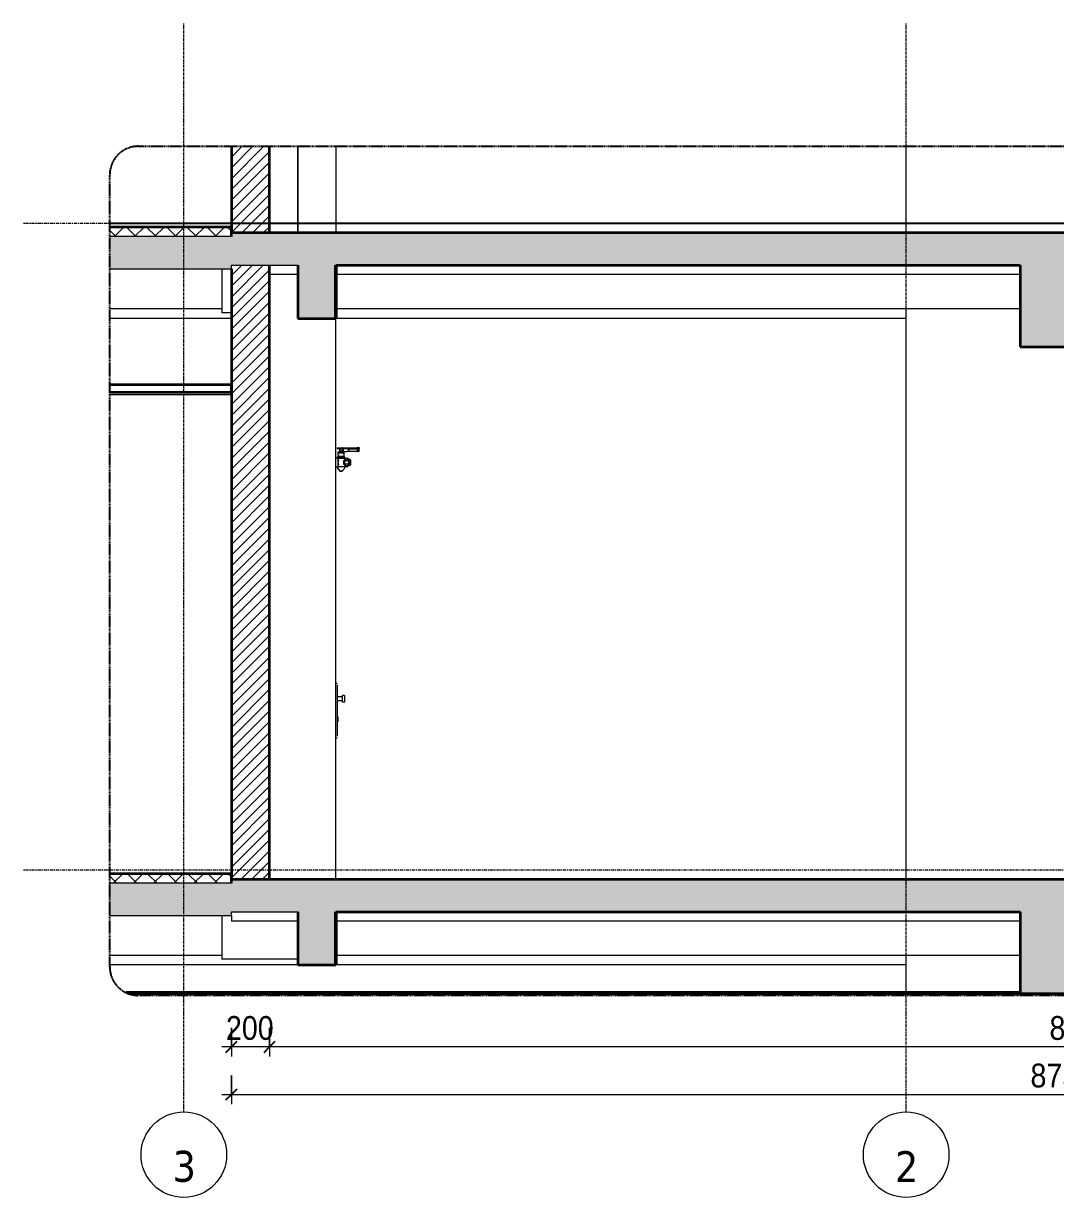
# Model space of a CAD drawing. Header units: millimetres. Extents: x 31444 to 224909, y 392 to 78637.
# Drawn here: x 73133 to 78562, y 477 to 6651 of the extents above; entities that cross this region are included whole.
import ezdxf

# ---------------------------------------------------------------- set-up
doc = ezdxf.new("R2010")
doc.units = ezdxf.units.MM
for name, pattern in [('Centre', [31.75, 6.35, -4.7625, 15.875, -4.7625]), ('Grid Line', [22.225, 12.7, -3.175, 3.175, -3.175]), ('Hidden', [7.14375, 4.7625, -2.38125]), ('IMPORT-CENTER _2_', [40.64, 25.4, -5.08, 5.08, -5.08])]:
    doc.linetypes.add(name, pattern=pattern)
for name, color, linetype, lineweight in [('0-4', 90, 'Continuous', 5), ('A-ANNO-DIMS', 211, 'Continuous', 9), ('A-ANNO-DIMS-50', 211, 'Continuous', 9), ('A-CLNG-1', 250, 'Continuous', 35), ('A-CLNG-FNSH-1', 7, 'Continuous', 18), ('A-CLNG-PATT-3', 13, 'Continuous', 18), ('A-DETL-GENF', 92, 'Continuous', 18), ('A-DETL-GENF-4', 9, 'Continuous', 18), ('A-DETL-GENF-5', 92, 'Hidden', 25), ('A-DETL-MEDM', 33, 'Continuous', 35), ('A-DETL-THIN', 151, 'Continuous', 18), ('A-DOOR', 31, 'Continuous', 18), ('A-FLOR-2', 7, 'Continuous', 18), ('A-FLOR-FNSH-1', 250, 'Continuous', 35), ('A-FLOR-LEVL-2', 51, 'Centre', 9), ('A-FLOR-PATT-2', 8, 'Continuous', 18), ('A-WALL', 113, 'Continuous', 18), ('A-WALL-2', 250, 'Continuous', 35), ('A-WALL-PATT-2', 111, 'Continuous', 18), ('G-IMPT', 8, 'Continuous', 18), ('G-IMPT-5', 8, 'IMPORT-CENTER _2_', 18), ('M-EQPM', 50, 'Continuous', 18), ('M-EQPM-4', 50, 'Continuous', 25), ('S-BEAM-1', 7, 'Continuous', 18), ('S-BEAM-2', 191, 'Continuous', 5), ('S-BEAM-3', 90, 'Continuous', 50), ('S-COLS', 52, 'Continuous', 18), ('S-COLS-9', 7, 'Continuous', 18), ('S-GRID-1', 1, 'Grid Line', 9), ('S-GRID-IDEN', 1, 'Continuous', 9)]:
    doc.layers.add(name, color=color, linetype=linetype, lineweight=lineweight)
doc.styles.add('Tahoma_B', font='tahomabd.ttf', dxfattribs={"height": 162.5})
doc.styles.add('UTM Avo', font='', dxfattribs={"width": 0.9, "height": 125})
doc.styles.get('UTM Avo').set_extended_font_data('UTM Avo')
doc.dimstyles.new('1_Dim_chi_tiet_2_5', dxfattribs={"dimscale": 304.8, "dimtxt": 124.912619, "dimasz": 0.19685, "dimexe": 0.164042, "dimexo": 0.0625, "dimgap": 0.016404, "dimtad": 1, "dimdec": 0, "dimrnd": 5, "dimzin": 0, "dimdsep": 46, "dimtxsty": 'UTM Avo', "dimblk1": 'OBLIQUE', "dimblk2": 'OBLIQUE', "dimsah": 1, "dimcen": 0.09, "dimdle": 0.164042, "dimazin": 0, "dimtfac": 1, "dimtdec": 4, "dimtix": 1, "dimtmove": 0, "dimatfit": 3, "dimfxl": 0.328084, "dimfxlon": 1, "dimtvp": 1, "dimtolj": 1, "dimtzin": 0, "dimarcsym": 2})
pattern_1 = [(45, (77592.23, 15875), (-53.033, 53.033), []), (135, (77592.23, 15875), (-53.033, -53.033), [])]
pattern_2 = [(0, (77592.23, 15875), (406.4, 101.6), [16.764, -288.036, 16.764, -288.036, -1625.6]), (0, (77592.23, 15875), (406.4, 101.6), [-609.6, 16.764, -592.836, 16.764, -288.036, -711.2]), (0, (77592.23, 15875), (406.4, 101.6), [-1524, 16.764, -186.436, 16.764, -491.236]), (120, (77744.63, 15925.8), (-291.1882, 301.1527), [16.764, -288.036, 16.764, -288.036, -1625.6]), (120, (77744.63, 15925.8), (-291.1882, 301.1527), [-609.6, 16.764, -592.836, 16.764, -288.036, -711.2]), (120, (77744.63, 15925.8), (-291.1882, 301.1527), [-1524, 16.764, -186.436, 16.764, -491.236]), (240, (77795.43, 16129), (-115.2118, -402.7527), [16.764, -288.036, 16.764, -288.036, -1625.6]), (240, (77795.43, 16129), (-115.2118, -402.7527), [-609.6, 16.764, -592.836, 16.764, -288.036, -711.2]), (240, (77795.43, 16129), (-115.2118, -402.7527), [-1524, 16.764, -186.436, 16.764, -491.236])]
pattern_3 = [(45, (77592.226, 15875), (-28.28427, 28.28427), [])]
pattern_4 = [(50, (77592.23, 15875), (364.368, -31.8783), [38.1, -419.1]), (355, (77592.23, 15875), (-70.486, 382.113), [30.48, -335.28]), (100.451, (77622.6, 15872.34), (293.885, 350.233), [32.38, -356.18]), (46.184, (77592.23, 15976.6), (542.158, -84.086), [57.15, -628.65]), (96.636, (77637.4, 15969.6), (474.805, 494.855), [48.57, -534.27]), (351.184, (77592.2, 15976.6), (474.81, 494.85), [45.72, -502.92]), (21, (77643.03, 15951.2), (303.2285, -204.5305), [38.1, -419.1]), (326, (77643.03, 15951.2), (123.604, 368.376), [30.48, -335.28]), (71.451, (77668.3, 15934.16), (426.834, 163.843), [32.38, -356.18]), (37.5, (77592.23, 15875), (6.1766, 169.1102), [3.353, -327.863, 3.353, -337.007, -336.55]), (37.5, (77592.23, 15875), (6.1766, 169.1102), [-671.576, 3.353, -333.197]), (7.5, (77592.23, 15875), (133.6389, 200.3615), [3.353, -190.703, 3.353, -320.243, -128.27]), (7.5, (77592.23, 15875), (133.6389, 200.3615), [-517.652, 3.353, -124.917]), (327.5, (77478.94, 15875), (271.1818, -11.4584), [3.353, -123.647, 3.353, -392.887, -525.78]), (327.5, (77478.94, 15875), (271.1818, -11.4584), [-523.24, 3.353, -522.427]), (317.5, (77428.14, 15875), (296.2585, 50.853), [3.353, -161.747, 3.353, -259.791, -373.38]), (317.5, (77428.14, 15875), (296.2585, 50.853), [-428.244, 3.353, -370.027]), (45, (77592.23, 15875), (-125.7236, 125.7236), []), (45, (77592.23, 16065.5), (-125.7236, 125.7236), [])]

# ---------------------------------------------------------------- blocks, each defined once
blk = doc.blocks.new('NCV_TKTC_KET CAU_rvt-4-TKCS_CĂN HỘ LOẠI 3 - MẶT CẮT 3')
at = {"layer": 'S-BEAM-2'}
blk.add_hatch(color=256, dxfattribs=at).paths.add_polyline_path([(-41852.6, 1700), (-41852.6, 1700), (-41852.6, 1750)])
at = {"layer": 'A-FLOR-2'}
for p, q in [((-42052.6, 5330), (-42202.6, 5330)), ((-38252.6, 5330), (-41852.6, 5330)), ((-42402.6, 1960), (-42402.6, 1930)), ((-42052.6, 1930), (-42402.6, 1930)), ((-38252.6, 1930), (-41852.6, 1930))]:
    blk.add_line(p, q, dxfattribs=at)
at = {"layer": 'S-BEAM-1'}
for p, q in [((-42452.7, 5360), (-42452.7, 5130)), ((-42452.7, 5150), (-43042.6, 5150)), ((-42402.6, 5130), (-42452.7, 5130)), ((-38252.6, 5150), (-41852.6, 5150)), ((-42402.6, 5100), (-43042.6, 5100)), ((-38852.6, 5100), (-41852.6, 5100)), ((-42452.7, 1960), (-42452.7, 1730)), ((-42053.1, 1930), (-42053.1, 1730)), ((-42452.7, 1750), (-43042.6, 1750)), ((-42053.1, 1730), (-42452.7, 1730)), ((-38252.6, 1750), (-41852.6, 1750)), ((-42052.6, 1700), (-43042.6, 1700)), ((-38852.6, 1700), (-41852.6, 1700))]:
    blk.add_line(p, q, dxfattribs=at)
at = {"layer": 'S-BEAM-3'}
for p, q in [((-41852.6, 5100), (-41852.6, 5380)), ((-41852.6, 1700), (-41852.6, 1980))]:
    blk.add_line(p, q, dxfattribs=at)
at = {"layer": 'S-COLS-9'}
for p, q in [((-38852.6, 5550), (-38852.6, 6004.8)), ((-38852.6, 2150), (-38852.6, 5150)), ((-38852.6, 1555), (-38852.6, 1750)), ((-38852.6, 1540), (-38852.6, 1550))]:
    blk.add_line(p, q, dxfattribs=at)
blk = doc.blocks.new('TKTC_XREF_251221_MB TANG 2-7 - TKTC_XREF_260130_MB TANG 2-5_dwg_CUM U_DN100-V68-TKCS_CĂN HỘ LOẠI 3 - MẶT CẮT 3')
at = {"layer": 'G-IMPT'}
for p, q in [((-42068.5, 5600), (-42135.6, 5600)), ((-42135.6, 5600), (-42068.5, 5600)), ((-42068.5, 5600), (-42127.8, 5600)), ((-42127.8, 5600), (-42068.5, 5600)), ((-42068.5, 5600), (-42068.5, 5600)), ((-42003.7, 5600), (-42068.5, 5600)), ((-42003.7, 5600), (-42068.5, 5600)), ((-42003.7, 5600), (-42068.5, 5600)), ((-42003.7, 5600), (-42068.5, 5600)), ((-42001.7, 5600), (-42003.7, 5600)), ((-42003.7, 5600), (-42001.7, 5600)), ((-42001.7, 5600), (-42003.7, 5600)), ((-42003.7, 5600), (-42001.7, 5600)), ((-41997, 5600), (-42001.7, 5600)), ((-42001.7, 5600), (-41997, 5600)), ((-42001.7, 5600), (-41997, 5600)), ((-42001.7, 5600), (-41997, 5600)), ((-41997, 5600), (-42001.7, 5600)), ((-42001.7, 5600), (-41997, 5600)), ((-42001.7, 5600), (-41997, 5600)), ((-42001.7, 5600), (-41997, 5600)), ((-41997, 5600), (-41997, 5600)), ((-41997, 5600), (-41997, 5600)), ((-41996, 5600), (-41990.6, 5600)), ((-41990.6, 5600), (-41996, 5600)), ((-41996, 5600), (-41990.6, 5600)), ((-41990.6, 5600), (-41996, 5600)), ((-41989.6, 5600), (-41990.6, 5600)), ((-41990.6, 5600), (-41989.6, 5600)), ((-41989.6, 5600), (-41990.6, 5600)), ((-41990.6, 5600), (-41989.6, 5600))]:
    blk.add_line(p, q, dxfattribs=at)
blk = doc.blocks.new('TKTC_XREF_251221_MB TANG 2-7 - TKTC_XREF_260130_MB TANG 2-5_dwg_$cc-V69-TKCS_CĂN HỘ LOẠI 3 - MẶT CẮT 3')
at = {"layer": 'G-IMPT-5'}
for p, q in [((-42144.9, 5600), (-41991.9, 5600)), ((-42068.4, 5600), (-42068.4, 5600))]:
    blk.add_line(p, q, dxfattribs=at)
at = {"layer": 'M-EQPM'}
for p, q in [((-42068.4, 5600), (-42122.5, 5600)), ((-42122.5, 5600), (-42068.4, 5600)), ((-42068.4, 5600), (-42080.9, 5600)), ((-42080.9, 5600), (-42068.4, 5600)), ((-42068.4, 5600), (-42055.9, 5600)), ((-42055.9, 5600), (-42068.4, 5600)), ((-42011.5, 5600), (-42011.5, 5600))]:
    blk.add_line(p, q, dxfattribs=at)
blk = doc.blocks.new('TKTC_XREF_251221_MB TANG 2-7 - TKTC_XREF_260130_MB TANG 2-5_dwg_$cc-4746800-TKCS_CĂN HỘ LOẠI 3 - MẶT CẮT 3')
at = {"layer": 'G-IMPT-5'}
for p, q in [((-42289.4, 5600), (-42410.5, 5600)), ((-42350.3, 5600), (-42349.5, 5600))]:
    blk.add_line(p, q, dxfattribs=at)
at = {"layer": 'M-EQPM'}
for p, q in [((-42394.9, 5600), (-42394.9, 5600)), ((-42349.9, 5600), (-42350.2, 5600)), ((-42350.2, 5600), (-42349.6, 5600)), ((-42349.6, 5600), (-42349.9, 5600))]:
    blk.add_line(p, q, dxfattribs=at)
blk = doc.blocks.new('TKTC_XREF_251221_MB TANG 2-7 - TKTC_XREF_260130_MB TANG 2-5_dwg_CUM U_DN100-V70-TKCS_CĂN HỘ LOẠI 3 - MẶT CẮT 3')
at = {"layer": 'G-IMPT'}
for p, q in [((-42414.6, 5600), (-42413.9, 5600)), ((-42413.8, 5600), (-42414.6, 5600)), ((-42414.6, 5600), (-42414.6, 5600)), ((-42413.9, 5600), (-42413.2, 5600)), ((-42413.2, 5600), (-42413.9, 5600)), ((-42413.9, 5600), (-42413.9, 5600)), ((-42412.6, 5600), (-42412.6, 5600)), ((-42411.9, 5600), (-42412, 5600)), ((-42411.1, 5600), (-42411.1, 5600)), ((-42410.4, 5600), (-42410.4, 5600)), ((-42409.5, 5600), (-42409.6, 5600)), ((-42408.9, 5600), (-42408.9, 5600)), ((-42408.8, 5600), (-42408.8, 5600)), ((-42408.8, 5600), (-42408.8, 5600)), ((-42408.8, 5600), (-42408.8, 5600)), ((-42405, 5600), (-42408.8, 5600)), ((-42405, 5600), (-42408.8, 5600)), ((-42408.1, 5600), (-42408.2, 5600)), ((-42408.1, 5600), (-42408.1, 5600)), ((-42408.1, 5600), (-42408.1, 5600)), ((-42404.3, 5600), (-42408.1, 5600)), ((-42404.3, 5600), (-42408.1, 5600)), ((-42403.5, 5600), (-42352.2, 5600)), ((-42402.8, 5600), (-42351.5, 5600)), ((-42352.2, 5600), (-42351.5, 5600)), ((-42352.2, 5600), (-42351.5, 5600)), ((-42352.1, 5600), (-42351.5, 5600))]:
    blk.add_line(p, q, dxfattribs=at)
at = {"layer": 'G-IMPT', "flags": 128}
for points in [[(-42409.5, 5600), (-42413.8, 5600), (-42413.9, 5600), (-42409.6, 5600)], [(-42408.9, 5600), (-42413.2, 5600), (-42413.2, 5600), (-42408.9, 5600)], [(-42408.8, 5600), (-42405, 5600), (-42405, 5600), (-42408.8, 5600)], [(-42408.2, 5600), (-42404.4, 5600), (-42404.3, 5600), (-42408.1, 5600)], [(-42405, 5600), (-42405, 5600), (-42403.4, 5600), (-42403.5, 5600), (-42405, 5600), (-42405, 5600)], [(-42404.3, 5600), (-42404.3, 5600), (-42402.8, 5600), (-42402.9, 5600), (-42404.4, 5600), (-42404.4, 5600)], [(-42403.5, 5600), (-42352.2, 5600), (-42352.1, 5600)], [(-42402.8, 5600), (-42351.5, 5600), (-42351.5, 5600)]]:
    blk.add_lwpolyline(points, dxfattribs=at)
blk = doc.blocks.new('TKTC_XREF_251221_MB TANG 2-7 - TKTC_XREF_260130_MB TANG 2-5_dwg_$cc-4746795-TKCS_CĂN HỘ LOẠI 3 - MẶT CẮT 3')
at = {"layer": 'G-IMPT-5'}
for p, q in [((-42146.7, 5600), (-41993.7, 5600)), ((-42070.2, 5600), (-42070.2, 5600))]:
    blk.add_line(p, q, dxfattribs=at)
at = {"layer": 'M-EQPM'}
for p, q in [((-42070.2, 5600), (-42124.3, 5600)), ((-42124.3, 5600), (-42070.2, 5600)), ((-42070.2, 5600), (-42082.8, 5600)), ((-42082.8, 5600), (-42070.2, 5600)), ((-42070.2, 5600), (-42057.7, 5600)), ((-42057.7, 5600), (-42070.2, 5600)), ((-42013.4, 5600), (-42013.4, 5600))]:
    blk.add_line(p, q, dxfattribs=at)
blk = doc.blocks.new('TKTC_XREF_251221_MB TANG 2-7 - TKTC_XREF_260130_MB TANG 2-5_dwg_$cc-4746797-TKCS_CĂN HỘ LOẠI 3 - MẶT CẮT 3')
at = {"layer": 'G-IMPT-5'}
for p, q in [((-42115, 5600), (-41993.9, 5600)), ((-42054.1, 5600), (-42054.9, 5600))]:
    blk.add_line(p, q, dxfattribs=at)
at = {"layer": 'M-EQPM'}
for p, q in [((-42054.2, 5600), (-42054.8, 5600)), ((-42054.8, 5600), (-42054.5, 5600)), ((-42054.5, 5600), (-42054.2, 5600)), ((-42009.5, 5600), (-42009.5, 5600))]:
    blk.add_line(p, q, dxfattribs=at)
blk = doc.blocks.new('TKTC_XREF_251221_MB TANG 2-7 - TKTC_XREF_251221_MB TANG 2-7-2039446-TKCS_CĂN HỘ LOẠI 3 - MẶT CẮT 3')
at = {"layer": 'M-EQPM'}
for p, q in [((-42403.6, 5600), (-42453.4, 5600)), ((-42453.4, 5600), (-42403.6, 5600)), ((-41953.7, 5600), (-42003.4, 5600)), ((-42003.4, 5600), (-41953.7, 5600))]:
    blk.add_line(p, q, dxfattribs=at)
at = {"layer": 'M-EQPM-4'}
for p, q in [((-43042.6, 5600), (-42652.6, 5600)), ((-42652.6, 5600), (-42252.6, 5600)), ((-42252.6, 5600), (-36352.6, 5600))]:
    blk.add_line(p, q, dxfattribs=at)
for name, p in [('TKTC_XREF_251221_MB TANG 2-7 - TKTC_XREF_260130_MB TANG 2-5_dwg_CUM U_DN100-V70-TKCS_CĂN HỘ LOẠI 3 - MẶT CẮT 3', (0, 0)), ('TKTC_XREF_251221_MB TANG 2-7 - TKTC_XREF_260130_MB TANG 2-5_dwg_$cc-4746800-TKCS_CĂN HỘ LOẠI 3 - MẶT CẮT 3', (0, 0)), ('TKTC_XREF_251221_MB TANG 2-7 - TKTC_XREF_260130_MB TANG 2-5_dwg_$cc-4746795-TKCS_CĂN HỘ LOẠI 3 - MẶT CẮT 3', (0, 0)), ('TKTC_XREF_251221_MB TANG 2-7 - TKTC_XREF_260130_MB TANG 2-5_dwg_$cc-V69-TKCS_CĂN HỘ LOẠI 3 - MẶT CẮT 3', (0, 0)), ('TKTC_XREF_251221_MB TANG 2-7 - TKTC_XREF_260130_MB TANG 2-5_dwg_CUM U_DN100-V68-TKCS_CĂN HỘ LOẠI 3 - MẶT CẮT 3', (0, 0)), ('TKTC_XREF_251221_MB TANG 2-7 - TKTC_XREF_260130_MB TANG 2-5_dwg_CUM U_DN100-V68-TKCS_CĂN HỘ LOẠI 3 - MẶT CẮT 3', (0.1, 0)), ('TKTC_XREF_251221_MB TANG 2-7 - TKTC_XREF_260130_MB TANG 2-5_dwg_$cc-4746797-TKCS_CĂN HỘ LOẠI 3 - MẶT CẮT 3', (0, 0))]:
    blk.add_blockref(name, p)
at = {"extrusion": (0, 0, -1)}
blk.add_blockref('TKTC_XREF_251221_MB TANG 2-7 - TKTC_XREF_260130_MB TANG 2-5_dwg_CUM U_DN100-V70-TKCS_CĂN HỘ LOẠI 3 - MẶT CẮT 3', (84406.3, 0), dxfattribs=at)
blk = doc.blocks.new('FD_05 - FD_05-1000x2200mm-835434-TKCS_CĂN HỘ LOẠI 3 - MẶT CẮT 3')
at = {"layer": 'A-DOOR'}
for p, q in [((-41846.6, 4418.5), (-41817.3, 4418.5)), ((-41846.6, 4418.5), (-41846.6, 4415.5)), ((-41846.6, 4415.5), (-41817.3, 4415.5)), ((-41841.1, 4392), (-41841.1, 4398)), ((-41841.1, 4398), (-41837, 4398)), ((-41837, 4392), (-41841.1, 4392)), ((-41841.1, 4381.1), (-41841.1, 4389.4)), ((-41837, 4398), (-41815.3, 4398)), ((-41837, 4392), (-41837, 4398)), ((-41815.3, 4392), (-41837, 4392)), ((-41834.2, 4414), (-41834.2, 4401)), ((-41834.1, 4415.5), (-41834.1, 4414.5)), ((-41832.1, 4414.5), (-41834.1, 4414.5)), ((-41834.1, 4414.5), (-41832.1, 4414.5)), ((-41834.1, 4414), (-41818.2, 4414)), ((-41818.2, 4401), (-41834.1, 4401)), ((-41821.1, 4414.5), (-41832.1, 4414.5)), ((-41831.7, 4401), (-41831.7, 4398)), ((-41793, 4414.5), (-41821.1, 4414.5)), ((-41820.7, 4398), (-41820.7, 4401)), ((-41820.7, 4400.5), (-41793, 4400.5)), ((-41818.2, 4401), (-41818.2, 4414)), ((-41818.2, 4414), (-41817.4, 4414)), ((-41817.4, 4401), (-41818.2, 4401)), ((-41817.8, 4403.3), (-41817.8, 4411.7)), ((-41817.8, 4403.3), (-41817.8, 4411.7)), ((-41817.3, 4418.5), (-41816.1, 4418.5)), ((-41817.3, 4415.5), (-41816.1, 4415.5)), ((-41816.6, 4418.5), (-41817.2, 4418.5)), ((-41817.2, 4418.5), (-41816.6, 4418.5)), ((-41817.2, 4418.5), (-41816.1, 4418.5)), ((-41816.1, 4417.5), (-41817.2, 4417.5)), ((-41816.6, 4415.5), (-41817.2, 4415.5)), ((-41817.2, 4415.5), (-41816.6, 4415.5)), ((-41817.2, 4415.5), (-41816.1, 4415.5)), ((-41816.1, 4418.5), (-41790.5, 4418.5)), ((-41816.1, 4415.5), (-41790.5, 4415.5)), ((-41815.3, 4398), (-41811.1, 4398)), ((-41815.3, 4392), (-41815.3, 4398)), ((-41811.1, 4392), (-41815.3, 4392)), ((-41811.1, 4398), (-41811.1, 4392)), ((-41811.1, 4389.4), (-41811.1, 4381.1)), ((-41766.1, 4414.5), (-41793, 4414.5)), ((-41790.5, 4418.5), (-41789.5, 4418.5)), ((-41790.5, 4418.5), (-41789.5, 4418.5)), ((-41789.5, 4417.5), (-41790.5, 4417.5)), ((-41790.5, 4415.5), (-41789.5, 4415.5)), ((-41790.5, 4415.5), (-41789.5, 4415.5)), ((-41789.5, 4418.5), (-41738.9, 4418.5)), ((-41789.5, 4415.5), (-41738.9, 4415.5)), ((-41788.3, 4413.5), (-41789.5, 4413.5)), ((-41789.5, 4401.5), (-41788.3, 4401.5)), ((-41738.3, 4412.5), (-41785.2, 4412.5)), ((-41785.2, 4402.5), (-41738.3, 4402.5)), ((-41766.1, 4414.5), (-41764.1, 4414.5)), ((-41764.1, 4414.5), (-41766.1, 4414.5)), ((-41764.1, 4414.5), (-41764.1, 4415.5)), ((-41742.3, 4414.5), (-41744.3, 4414.5)), ((-41744.3, 4400.5), (-41742.3, 4400.5)), ((-41743.3, 4414.5), (-41742.7, 4414.5)), ((-41742.7, 4400.5), (-41743.3, 4400.5)), ((-41742.8, 4420.3), (-41742.8, 4418.5)), ((-41742.8, 4420.3), (-41730.8, 4420.3)), ((-41742, 4420.3), (-41742.8, 4420.3)), ((-41742.3, 4414.5), (-41741.2, 4414.5)), ((-41741.2, 4400.5), (-41742.3, 4400.5)), ((-41741.8, 4415.5), (-41741.8, 4414.5)), ((-41741.2, 4414.5), (-41738.5, 4414.5)), ((-41741.2, 4412.5), (-41741.2, 4414.5)), ((-41741.2, 4400.5), (-41741.2, 4402.5)), ((-41738.5, 4400.5), (-41741.2, 4400.5)), ((-41740.1, 4411.5), (-41738.3, 4411.5)), ((-41738.3, 4403.5), (-41740.1, 4403.5)), ((-41738.9, 4418.5), (-41737.3, 4418.5)), ((-41738.9, 4415.5), (-41737.3, 4415.5)), ((-41738.5, 4414.5), (-41735.4, 4414.5)), ((-41735.4, 4400.5), (-41738.5, 4400.5)), ((-41738.3, 4411.5), (-41737.9, 4411.5)), ((-41738, 4403.5), (-41738.3, 4403.5)), ((-41737.3, 4418.5), (-41738, 4418.5)), ((-41737.3, 4415.5), (-41738, 4415.5)), ((-41738, 4415.5), (-41737.3, 4415.5)), ((-41738, 4415.5), (-41737.3, 4415.5)), ((-41737.3, 4415.5), (-41738, 4415.5)), ((-41737.3, 4418.5), (-41729.6, 4418.5)), ((-41737.3, 4415.5), (-41729.6, 4415.5)), ((-41734.5, 4414.5), (-41736.5, 4414.5)), ((-41736.5, 4400.5), (-41734.5, 4400.5)), ((-41736.2, 4405.7), (-41736.2, 4409.3)), ((-41734.7, 4414.5), (-41735.4, 4414.5)), ((-41735.4, 4414.5), (-41734.5, 4414.5)), ((-41734.5, 4414.5), (-41735.1, 4414.5)), ((-41735.1, 4400.5), (-41734.5, 4400.5)), ((-41734.5, 4414.5), (-41733, 4414.5)), ((-41733, 4400.5), (-41734.5, 4400.5)), ((-41733, 4414.5), (-41730.3, 4414.5)), ((-41733, 4400.5), (-41733, 4414.5)), ((-41730.3, 4400.5), (-41733, 4400.5)), ((-41731.8, 4414.5), (-41731.8, 4415.5)), ((-41730.8, 4420.3), (-41731.6, 4420.3)), ((-41730.8, 4418.5), (-41730.8, 4420.3)), ((-41730.3, 4400.5), (-41730.3, 4414.5)), ((-41729.6, 4418.5), (-41729.6, 4418.5)), ((-41729.6, 4415.5), (-41729.6, 4415.5)), ((-41729.2, 4415.5), (-41729.2, 4418.5)), ((-41841, 4365), (-41852.6, 4365)), ((-41845.2, 4372), (-41845.2, 4365)), ((-41845.2, 4372), (-41830.7, 4372)), ((-41841.2, 4365), (-41845.2, 4365)), ((-41841.3, 4323), (-41841.3, 4362)), ((-41841.1, 4376), (-41811.1, 4376)), ((-41841, 4365), (-41840, 4365)), ((-41840, 4365), (-41837, 4365)), ((-41837, 4365), (-41792.8, 4365)), ((-41835.7, 4374), (-41835.7, 4376)), ((-41832, 4374), (-41835.7, 4374)), ((-41834.6, 4374), (-41834.6, 4372)), ((-41828.3, 4374), (-41832, 4374)), ((-41830.7, 4372), (-41806.1, 4372)), ((-41828.3, 4376), (-41828.3, 4374)), ((-41823.3, 4374), (-41828.3, 4374)), ((-41818.3, 4374), (-41823.3, 4374)), ((-41818.3, 4374), (-41818.3, 4376)), ((-41816.9, 4374), (-41818.3, 4374)), ((-41815.6, 4374), (-41816.9, 4374)), ((-41816.6, 4372), (-41816.6, 4374)), ((-41815.6, 4374), (-41815.6, 4376)), ((-41807.8, 4342.5), (-41802.1, 4352.5)), ((-41802.1, 4332.5), (-41807.8, 4342.5)), ((-41806.1, 4365), (-41806.1, 4372)), ((-41802.1, 4352.5), (-41790.5, 4352.5)), ((-41790.5, 4332.5), (-41802.1, 4332.5)), ((-41791.8, 4364.7), (-41776.3, 4356.1)), ((-41776.3, 4328.9), (-41791.8, 4320.3)), ((-41790.5, 4352.5), (-41784.7, 4342.5)), ((-41784.7, 4342.5), (-41790.5, 4332.5)), ((-41775.3, 4354.3), (-41775.3, 4330.7)), ((-41852.6, 4320), (-41841, 4320)), ((-41845.1, 4320), (-41845.1, 4312.4)), ((-41845.1, 4320), (-41841.2, 4320)), ((-41844.9, 4311.7), (-41831.9, 4296.3)), ((-41840, 4320), (-41841, 4320)), ((-41837, 4320), (-41840, 4320)), ((-41792.8, 4320), (-41837, 4320)), ((-41829.1, 4296), (-41822.1, 4296)), ((-41822.1, 4296), (-41829.1, 4296)), ((-41819.4, 4296.3), (-41806.4, 4311.7)), ((-41806.1, 4312.4), (-41806.1, 4320)), ((-41846.6, 3180), (-41852.6, 3180)), ((-41844.6, 2902.5), (-41844.6, 3172.5)), ((-41817.6, 3110), (-41844.6, 3110)), ((-41844.6, 3109.7), (-41844.6, 3110)), ((-41844.6, 3090), (-41844.6, 3090.3)), ((-41844.6, 3090), (-41817.6, 3090)), ((-41817.6, 3110), (-41817.6, 3117.5)), ((-41807.6, 3117.5), (-41817.6, 3117.5)), ((-41817.6, 3100), (-41817.6, 3110)), ((-41817.6, 3090), (-41817.6, 3100)), ((-41817.6, 3082.5), (-41817.6, 3090)), ((-41807.6, 3117.5), (-41807.6, 3110)), ((-41807.6, 3110), (-41807.6, 3100)), ((-41807.6, 3100), (-41807.6, 3090)), ((-41807.6, 3090), (-41807.6, 3082.5)), ((-41807.6, 3082.5), (-41817.6, 3082.5)), ((-41842.6, 3006), (-41844.6, 3006)), ((-41842.6, 2995.1), (-41844.6, 2995.1)), ((-41844.6, 2977.7), (-41842.6, 2977.7)), ((-41842.6, 3005.3), (-41842.6, 2995.1)), ((-41842.6, 2995.1), (-41842.6, 2981.2)), ((-41842.6, 2981.2), (-41842.6, 2978.8)), ((-41852.6, 2895), (-41846.6, 2895))]:
    blk.add_line(p, q, dxfattribs=at)
at = {"layer": 'A-DOOR', "flags": 128}
for points in [[(-41739, 4407.5), (-41739, 4408.3), (-41739.1, 4409), (-41739.3, 4409.7), (-41739.5, 4410.4), (-41739.8, 4411), (-41740.1, 4411.5)], [(-41740.1, 4403.5), (-41739.8, 4404), (-41739.5, 4404.6), (-41739.3, 4405.3), (-41739.1, 4406), (-41739, 4406.7), (-41739, 4407.5)], [(-41841, 4365), (-41841.1, 4364.9), (-41841.1, 4364.7), (-41841.2, 4364.3), (-41841.2, 4363.9), (-41841.3, 4363.3), (-41841.3, 4362.7), (-41841.3, 4362)], [(-41841.3, 4323), (-41841.3, 4322.3), (-41841.3, 4321.7), (-41841.2, 4321.1), (-41841.2, 4320.7), (-41841.1, 4320.3), (-41841.1, 4320.1), (-41841, 4320)], [(-41831.2, 4296), (-41828.6, 4296), (-41823.3, 4296), (-41820.1, 4296), (-41820.1, 4296)], [(-41820.1, 4296), (-41822.6, 4296), (-41828, 4296), (-41831.2, 4296), (-41831.2, 4296)]]:
    blk.add_lwpolyline(points, dxfattribs=at)
at = {"layer": 'A-DOOR'}
for centre, radius, start, end in [((-41796.3, 4342.5), 17, 0, 180), ((-41796.3, 4342.5), 17, 180, 360), ((-41796.3, 4342.5), 16.5, 0, 180), ((-41796.3, 4342.5), 16.5, 180, 0), ((-41792.8, 4363), 2, 60.80251, 90), ((-41777.3, 4354.3), 2, 0, 60.80251), ((-41777.3, 4330.7), 2, 299.19749, 0), ((-41792.8, 4322), 2, 270, 299.19749)]:
    blk.add_arc(centre, radius, start, end, dxfattribs=at)
for centre, major_axis, ratio, start_param, end_param in [((-41841.1, 4386), (0, 6), 0.000349, 5.323254, 6.283185), ((-41821.1, 4407.5), (0, 7), 0.965835, 5.923077, 6.536775), ((-41821.1, 4407.5), (0, 7), 0.965835, 3.201065, 3.501701), ((-41819.9, 4407.5), (0, 6.79), 0.259156, 4.712389, 4.957067), ((-41819.9, 4407.5), (0, 6.79), 0.259156, 4.467711, 4.712389), ((-41817.8, 4407.5), (0, 2.5), 0.259156, 4.712389, 6.806784), ((-41817.8, 4407.5), (0, 2.5), 0.259156, 2.617994, 4.712389), ((-41817.9, 4407.5), (0, 6.79), 0.259156, 5.48023, 5.992125), ((-41817.9, 4407.5), (0, 6.79), 0.259156, 3.432653, 4.712389), ((-41817.9, 4407.5), (0, 6.79), 0.259156, 4.712389, 5.411508), ((-41811.1, 4386), (0, 6), 0.000349, 5.323254, 6.283185), ((-41793, 4407.5), (0, 7), 0.965835, 4.712389, 6.283185), ((-41793, 4407.5), (0, 7), 0.965835, 3.141593, 4.712389), ((-41788.3, 4407.5), (0, 6), 0.965835, 5.524515, 6.462882), ((-41788.3, 4407.5), (0, 6), 0.965835, 2.961896, 4.712389), ((-41788.3, 4407.5), (0, 6), 0.965835, 4.712389, 5.497787), ((-41744.3, 4407.5), (0, 7), 0.259156, 0, 0.772029), ((-41744.3, 4407.5), (0, 7), 0.259156, 2.366478, 3.141593), ((-41742.3, 4407.5), (0, 7), 0.259156, 0, 0.772029), ((-41742.3, 4407.5), (0, 7), 0.259156, 2.366478, 3.141593), ((-41736.5, 4407.5), (0, 7), 0.259156, 0, 1.570796), ((-41736.5, 4407.5), (0, 7), 0.259156, 1.570796, 3.141593), ((-41734.5, 4407.5), (0, 7), 0.259156, 0, 1.570796), ((-41734.5, 4407.5), (0, 7), 0.259156, 1.570796, 3.141593), ((-41739.2, 4407.5), (0, 5), 0.965835, 5.402701, 5.57145), ((-41739.2, 4407.5), (0, 5), 0.965835, 3.852701, 4.022077), ((-41735.1, 4407.5), (0, 2.5), 0.259156, 4.712389, 7.853982), ((-41735.1, 4407.5), (0, 2.5), 0.259156, 1.570796, 4.712389), ((-41739.2, 4407.5), (0, 5), 0.965835, 5.172597, 5.346026), ((-41739.2, 4407.5), (0, 5), 0.965835, 4.078968, 4.252181), ((-41739.2, 4407.5), (0, 5), 0.965835, 4.787008, 4.942493), ((-41739.2, 4407.5), (0, 5), 0.965835, 4.482285, 4.636046), ((-41841.1, 4388), (0, 12), 0.000349, 2.181662, 3.141593), ((-41811.1, 4388), (0, 12), 0.000349, 2.181662, 3.141593)]:
    blk.add_ellipse(centre, major_axis=major_axis, ratio=ratio, start_param=start_param, end_param=end_param, dxfattribs=at)
for points, knots in [([(-41816.5, 4412.8), (-41816.4, 4412.7), (-41816.2, 4412.5), (-41815.9, 4412.3), (-41815.7, 4412), (-41815.5, 4411.8), (-41815.4, 4411.7), (-41815.3, 4411.5), (-41815.1, 4411.3), (-41814.9, 4411.1), (-41814.8, 4410.8), (-41814.6, 4410.6), (-41814.5, 4410.4), (-41814.4, 4410.3), (-41814.3, 4410), (-41814.2, 4409.8), (-41814.1, 4409.4), (-41814, 4409), (-41813.9, 4408.7), (-41813.8, 4408.2), (-41813.8, 4407.8), (-41813.7, 4407.5)], [0.2, 0.2, 0.2, 0.2, 0.25, 0.3, 0.35, 0.375, 0.4, 0.425, 0.45, 0.5, 0.55, 0.575, 0.6, 0.625, 0.65, 0.7, 0.75, 0.8, 0.85, 0.9, 1, 1, 1, 1]), ([(-41813.7, 4407.5), (-41813.8, 4407.2), (-41813.8, 4406.8), (-41813.9, 4406.3), (-41814, 4406), (-41814.1, 4405.6), (-41814.2, 4405.2), (-41814.3, 4405), (-41814.4, 4404.7), (-41814.5, 4404.6), (-41814.6, 4404.4), (-41814.8, 4404.2), (-41814.9, 4403.9), (-41815.1, 4403.7), (-41815.3, 4403.5), (-41815.4, 4403.3), (-41815.5, 4403.2), (-41815.7, 4403), (-41815.9, 4402.7), (-41816.2, 4402.5), (-41816.4, 4402.3), (-41816.5, 4402.2)], [0, 0, 0, 0, 0.1, 0.15, 0.2, 0.25, 0.3, 0.35, 0.375, 0.4, 0.425, 0.45, 0.5, 0.55, 0.575, 0.6, 0.625, 0.65, 0.7, 0.75, 0.8, 0.8, 0.8, 0.8]), ([(-41841.1, 4352), (-41841.1, 4353.2), (-41841, 4355), (-41840.9, 4356.9), (-41840.8, 4357.9), (-41840.6, 4358.5), (-41840.5, 4358.7), (-41840.3, 4358.4), (-41840.2, 4357.6), (-41840, 4356.4), (-41840, 4355.4), (-41840, 4354.9)], [0, 0, 0, 0, 0.2, 0.3, 0.4, 0.5, 0.6, 0.7, 0.8, 0.9, 1, 1, 1, 1]), ([(-41840, 4349.1), (-41840, 4348), (-41840.1, 4346.7), (-41840.3, 4345.6), (-41840.5, 4345.3), (-41840.6, 4345.5), (-41840.8, 4346.1), (-41840.9, 4347.1), (-41841, 4348.5), (-41841, 4350.2), (-41841.1, 4351.4), (-41841.1, 4352)], [0, 0, 0, 0, 0.2, 0.3, 0.4, 0.5, 0.6, 0.7, 0.8, 0.9, 1, 1, 1, 1]), ([(-41841.1, 4333), (-41841.1, 4334.2), (-41841, 4336), (-41840.9, 4337.9), (-41840.8, 4338.9), (-41840.6, 4339.5), (-41840.5, 4339.7), (-41840.3, 4339.4), (-41840.2, 4338.6), (-41840, 4337.4), (-41840, 4336.4), (-41840, 4335.9)], [0, 0, 0, 0, 0.2, 0.3, 0.4, 0.5, 0.6, 0.7, 0.8, 0.9, 1, 1, 1, 1]), ([(-41840, 4330.1), (-41840, 4329), (-41840.1, 4327.7), (-41840.3, 4326.6), (-41840.5, 4326.3), (-41840.6, 4326.5), (-41840.8, 4327.1), (-41840.9, 4328.1), (-41841, 4329.5), (-41841, 4331.2), (-41841.1, 4332.4), (-41841.1, 4333)], [0, 0, 0, 0, 0.2, 0.3, 0.4, 0.5, 0.6, 0.7, 0.8, 0.9, 1, 1, 1, 1])]:
    blk.add_open_spline(points, degree=3, knots=knots, dxfattribs=at)
for points in [[(-41840, 4354.9), (-41839.9, 4354.4), (-41839.9, 4353.5), (-41839.8, 4352.5), (-41839.8, 4352)], [(-41839.8, 4352), (-41839.8, 4351.5), (-41839.9, 4350.5), (-41839.9, 4349.6), (-41840, 4349.1)], [(-41840, 4335.9), (-41839.9, 4335.4), (-41839.9, 4334.5), (-41839.8, 4333.5), (-41839.8, 4333)], [(-41839.8, 4333), (-41839.8, 4332.5), (-41839.9, 4331.5), (-41839.9, 4330.6), (-41840, 4330.1)]]:
    blk.add_open_spline(points, degree=3, dxfattribs=at)
blk = doc.blocks.new('BORDER VIEW - BORDER VIEW-3699859-TKCS_CĂN HỘ LOẠI 3 - MẶT CẮT 3')
at = {"layer": 'A-DETL-GENF-5'}
for p, q in [((-42892.6, 6004.8), (-33528.4, 6004.8)), ((-43042.6, 1690), (-43042.6, 5854.8)), ((-33528.4, 1540), (-42892.6, 1540))]:
    blk.add_line(p, q, dxfattribs=at)
for centre, start, end in [((-42892.6, 5854.8), 90, 180), ((-42892.6, 1690), 180, 270)]:
    blk.add_arc(centre, 150, start, end, dxfattribs=at)
blk = doc.blocks.new('Grid - M_Grid Head - Circle-353313-TKCS_CĂN HỘ LOẠI 3 - MẶT CẮT 3')
at = {"layer": 'S-GRID-IDEN'}
blk.add_circle((-33652.6, 702.1), 225, dxfattribs=at)
blk = doc.blocks.new('DIMBLOCK98-TKCS_CĂN HỘ LOẠI 3 - MẶT CẮT 3')
at = {"layer": 'A-ANNO-DIMS-50'}
for p, q in [((74426.8, 1368.7), (74426.8, 1218.7)), ((74426.8, 1268.7), (74426.8, 1368.7)), ((82976.8, 1168.7), (82976.8, 1318.7)), ((83026.8, 1268.7), (74426.8, 1268.7)), ((82976.8, 1268.7), (82976.8, 1168.7))]:
    blk.add_line(p, q, dxfattribs=at)
at = {"layer": 'A-ANNO-DIMS-50', "lineweight": 25}
for p, q in [((74426.8, 1268.7), (74456.8, 1298.7)), ((82976.8, 1268.7), (83006.8, 1298.7)), ((74426.8, 1268.7), (74396.8, 1238.7)), ((82976.8, 1268.7), (82946.8, 1238.7))]:
    blk.add_line(p, q, dxfattribs=at)
at = {"layer": 'A-ANNO-DIMS-50', "color": 0, "insert": (78530.6, 1431.1), "char_height": 125, "width": 410.824, "attachment_point": 1, "line_spacing_factor": 1.110334, "style": 'UTM Avo'}
blk.add_mtext('8550', dxfattribs=at)
blk = doc.blocks.new('_Oblique')
at = {"color": 0, "linetype": 'ByBlock', "lineweight": -2}
blk.add_line((-0.5, -0.5), (0.5, 0.5), dxfattribs=at)
blk = doc.blocks.new('DIMBLOCK99-TKCS_CĂN HỘ LOẠI 3 - MẶT CẮT 3')
at = {"layer": 'A-ANNO-DIMS-50'}
for p, q in [((74226.8, 1368.7), (74226.8, 1218.7)), ((74226.8, 1268.7), (74226.8, 1368.7)), ((74426.8, 1368.7), (74426.8, 1218.7)), ((74426.8, 1268.7), (74426.8, 1368.7)), ((74426.8, 1268.7), (74176.8, 1268.7))]:
    blk.add_line(p, q, dxfattribs=at)
at = {"layer": 'A-ANNO-DIMS-50', "lineweight": 25}
for p, q in [((74226.8, 1268.7), (74256.8, 1298.7)), ((74426.8, 1268.7), (74456.8, 1298.7)), ((74226.8, 1268.7), (74196.8, 1238.7)), ((74426.8, 1268.7), (74396.8, 1238.7))]:
    blk.add_line(p, q, dxfattribs=at)
at = {"layer": 'A-ANNO-DIMS-50', "color": 0, "insert": (74198.4, 1431.1), "char_height": 125, "width": 308.118, "attachment_point": 1, "line_spacing_factor": 1.110334, "style": 'UTM Avo'}
blk.add_mtext('200', dxfattribs=at)
blk = doc.blocks.new('DIMBLOCK100-TKCS_CĂN HỘ LOẠI 3 - MẶT CẮT 3')
at = {"layer": 'A-ANNO-DIMS-50'}
for p, q in [((74226.8, 1118.7), (74226.8, 968.7)), ((74226.8, 1018.7), (74226.8, 1118.7)), ((82976.8, 1118.7), (82976.8, 968.7)), ((82976.8, 1018.7), (82976.8, 1118.7)), ((74176.8, 1018.7), (83026.8, 1018.7))]:
    blk.add_line(p, q, dxfattribs=at)
at = {"layer": 'A-ANNO-DIMS-50', "lineweight": 25}
for p, q in [((74226.8, 1018.7), (74196.8, 988.7)), ((74226.8, 1018.7), (74256.8, 1048.7)), ((82976.8, 1018.7), (82946.8, 988.7)), ((82976.8, 1018.7), (83006.8, 1048.7))]:
    blk.add_line(p, q, dxfattribs=at)
at = {"layer": 'A-ANNO-DIMS-50', "color": 0, "insert": (78430.6, 1181.1), "char_height": 125, "width": 410.824, "attachment_point": 1, "line_spacing_factor": 1.110334, "style": 'UTM Avo'}
blk.add_mtext('8750', dxfattribs=at)

msp = doc.modelspace()

# ---------------------------------------------------------------- hatches: boundary and pattern name
at = {"layer": 'A-CLNG-PATT-3'}
h = msp.add_hatch(dxfattribs=at)
h.set_pattern_fill('FP_11', color=256, style=0, pattern_type=2)
h.set_pattern_definition(pattern_2)
h.paths.add_polyline_path([(73586.7, 4700), (74226.7, 4700), (74226.7, 4710), (73586.7, 4710)])
h = msp.add_hatch(dxfattribs=at)
h.set_pattern_fill('FP_11', color=256, style=0, pattern_type=2)
h.set_pattern_definition(pattern_2)
h.paths.add_polyline_path([(73686.1, 1550), (78376.7, 1550), (78376.7, 1555), (73674, 1555), (73679.7, 1552.7)])
h.paths.add_polyline_path([(82676.7, 1550), (82676.8, 1550), (82676.7, 1555), (78676.7, 1555), (78676.7, 1550), (82276.8, 1550)])
at = {"layer": 'A-DETL-GENF-4'}
h = msp.add_hatch(dxfattribs=at)
h.set_pattern_fill('FP_9', color=256, style=0, pattern_type=2)
h.set_pattern_definition(pattern_4)
h.paths.add_polyline_path([(78476.8, 4950), (78676.7, 4950), (78676.7, 5330), (80276.8, 5330), (80276.8, 5100), (80476.8, 5100), (80476.8, 5700), (80276.8, 5700), (80276.8, 5500), (78676.7, 5500), (78676.7, 5550), (74226.8, 5550), (74226.8, 5530), (73586.7, 5530), (73586.7, 5360), (74226.8, 5360), (74226.8, 5380), (74576.7, 5380), (74576.8, 5100), (74776.7, 5100), (74776.7, 5380), (78376.7, 5380), (78376.7, 4950), (78410.4, 4950)])
h.paths.add_polyline_path([(82830.1, 4950), (82976.8, 4950), (82976.8, 5500), (82676.8, 5500), (82676.8, 4950), (82776.8, 4950)])
h = msp.add_hatch(dxfattribs=at)
h.set_pattern_fill('FP_9', color=256, style=0, pattern_type=2)
h.set_pattern_definition(pattern_4)
h.paths.add_polyline_path([(78676.7, 1550), (78676.7, 1930), (82676.8, 1930), (82676.8, 1550), (82976.8, 1550), (82976.8, 2100), (80476.8, 2100), (80476.8, 2300), (80276.8, 2300), (80276.8, 2100), (78676.7, 2100), (78676.7, 2150), (74226.8, 2150), (74226.8, 2130), (73586.7, 2130), (73586.7, 1960), (74226.8, 1960), (74226.8, 1980), (74576.7, 1980), (74576.8, 1700), (74776.7, 1700), (74776.7, 1980), (78376.7, 1980), (78376.7, 1550), (78476.8, 1550)])
at = {"layer": 'A-FLOR-PATT-2'}
h = msp.add_hatch(dxfattribs=at)
h.set_pattern_fill('FP_10', color=256, style=0, pattern_type=2)
h.set_pattern_definition(pattern_1)
h.paths.add_polyline_path([(73886.5, 5530), (74226.7, 5530), (74226.7, 5580), (73586.7, 5580), (73586.7, 5530)])
h = msp.add_hatch(dxfattribs=at)
h.set_pattern_fill('FP_10', color=256, style=0, pattern_type=2)
h.set_pattern_definition(pattern_1)
h.paths.add_polyline_path([(74226.7, 2130), (74226.7, 2180), (73586.7, 2180), (73586.7, 2130), (74176.6, 2130)])
at = {"layer": 'A-WALL-PATT-2'}
h = msp.add_hatch(dxfattribs=at)
h.set_pattern_fill('FP_12', color=256, style=0, pattern_type=2)
h.set_pattern_definition(pattern_3)
h.paths.add_polyline_path([(74257.2, 5550), (74426.8, 5550), (74426.8, 6004.8), (74226.8, 6004.8), (74226.8, 5550)])
h = msp.add_hatch(dxfattribs=at)
h.set_pattern_fill('FP_12', color=256, style=0, pattern_type=2)
h.set_pattern_definition(pattern_3)
h.paths.add_polyline_path([(74257.2, 2150), (74426.8, 2150), (74426.8, 5380), (74226.8, 5380), (74226.8, 2150)])

# ---------------------------------------------------------------- linework, layer by layer
at = {"layer": 'A-CLNG-1'}
for p, q in [((74226.7, 4750), (73586.7, 4750)), ((74226.7, 4710), (73586.7, 4710)), ((74226.7, 4710), (74226.7, 4750)), ((78376.7, 1555), (73674, 1555)), ((73686.1, 1550), (78376.7, 1550))]:
    msp.add_line(p, q, dxfattribs=at)
at = {"layer": 'A-CLNG-FNSH-1'}
for p, q in [((73586.7, 4700), (74226.7, 4700)), ((74226.7, 4700), (74226.7, 4710))]:
    msp.add_line(p, q, dxfattribs=at)
at = {"layer": 'A-DETL-MEDM'}
for p, q in [((78676.7, 5550), (74226.8, 5550)), ((74576.7, 5380), (74576.7, 5100)), ((74776.7, 5100), (74776.7, 5380)), ((74776.7, 5380), (78376.7, 5380)), ((78376.7, 5380), (78376.7, 4950)), ((74576.7, 5100), (74776.7, 5100)), ((78376.7, 4950), (78676.7, 4950)), ((78676.7, 2150), (74226.8, 2150)), ((74576.7, 1980), (74576.7, 1700)), ((74776.7, 1700), (74776.7, 1980)), ((74776.7, 1980), (78376.7, 1980)), ((78376.7, 1980), (78376.7, 1550)), ((74576.7, 1700), (74776.7, 1700)), ((78376.7, 1550), (78676.7, 1550))]:
    msp.add_line(p, q, dxfattribs=at)
at = {"layer": 'A-DETL-THIN'}
for p, q in [((74226.8, 5530), (73586.7, 5530)), ((74226.8, 5550), (74226.8, 5530)), ((74226.8, 5360), (74226.8, 5380)), ((74226.8, 5380), (74576.7, 5380)), ((73586.7, 5360), (74226.8, 5360)), ((74226.8, 2130), (73586.7, 2130)), ((74226.8, 2150), (74226.8, 2130)), ((74226.8, 1960), (74226.8, 1980)), ((74226.8, 1980), (74576.7, 1980)), ((73586.7, 1960), (74226.8, 1960))]:
    msp.add_line(p, q, dxfattribs=at)
at = {"layer": 'A-FLOR-FNSH-1'}
for p, q in [((74226.7, 5580), (73586.7, 5580)), ((74226.7, 5530), (74226.7, 5580)), ((74226.7, 2180), (73586.7, 2180)), ((74226.7, 2130), (74226.7, 2180))]:
    msp.add_line(p, q, dxfattribs=at)
at = {"layer": 'A-FLOR-LEVL-2'}
for p, q in [((73133.2, 5600), (83972.9, 5600)), ((73133.2, 2200), (83972.9, 2200))]:
    msp.add_line(p, q, dxfattribs=at)
at = {"layer": 'A-WALL'}
for p, q in [((74226.7, 6004.8), (74226.7, 5580)), ((74576.7, 5550), (74576.7, 6004.8)), ((74776.7, 2150), (74776.7, 5100)), ((77776.7, 2150), (77776.7, 5100))]:
    msp.add_line(p, q, dxfattribs=at)
at = {"layer": 'A-WALL-2'}
for p, q in [((74226.8, 6004.8), (74226.8, 5550)), ((74426.8, 5550), (74426.8, 6004.8)), ((74426.8, 2150), (74426.8, 5380)), ((74226.8, 5360), (74226.8, 2150))]:
    msp.add_line(p, q, dxfattribs=at)
at = {"layer": 'S-COLS'}
for p, q in [((74576.7, 6004.8), (74576.7, 5550)), ((74776.7, 6004.8), (74776.7, 5550))]:
    msp.add_line(p, q, dxfattribs=at)
at = {"layer": 'S-GRID-1'}
for p, q in [((73976.8, 5400.7), (73976.8, 6650.7)), ((77776.8, 5400.7), (77776.8, 6650.7)), ((73976.8, 2177.1), (73976.8, 5400.7)), ((77776.8, 2177.1), (77776.8, 5400.7)), ((73976.8, 927.1), (73976.8, 2177.1)), ((77776.8, 927.1), (77776.8, 2177.1))]:
    msp.add_line(p, q, dxfattribs=at)

# ---------------------------------------------------------------- block references
at = {"layer": '0-4'}
msp.add_blockref('NCV_TKTC_KET CAU_rvt-4-TKCS_CĂN HỘ LOẠI 3 - MẶT CẮT 3', (116629.4, 0), dxfattribs=at)
at = {"layer": 'A-DETL-GENF'}
msp.add_blockref('BORDER VIEW - BORDER VIEW-3699859-TKCS_CĂN HỘ LOẠI 3 - MẶT CẮT 3', (116629.4, 0), dxfattribs=at)
at = {"layer": 'A-DOOR'}
msp.add_blockref('FD_05 - FD_05-1000x2200mm-835434-TKCS_CĂN HỘ LOẠI 3 - MẶT CẮT 3', (116629.4, 0), dxfattribs=at)
at = {"layer": 'M-EQPM'}
msp.add_blockref('TKTC_XREF_251221_MB TANG 2-7 - TKTC_XREF_251221_MB TANG 2-7-2039446-TKCS_CĂN HỘ LOẠI 3 - MẶT CẮT 3', (116629.4, 0), dxfattribs=at)
at = {"layer": 'S-GRID-IDEN'}
for p in [(107629.4, 0), (111429.4, 0)]:
    msp.add_blockref('Grid - M_Grid Head - Circle-353313-TKCS_CĂN HỘ LOẠI 3 - MẶT CẮT 3', p, dxfattribs=at)

# ---------------------------------------------------------------- dimensions: what is measured, and where the dimension line sits
at = {"layer": 'A-ANNO-DIMS'}
for base, p1, p2, override, picture, middle in [((74226.8, 1268.7), (74426.8, 1368.7), (74226.8, 1368.7), {"dimpost": '<>', "dimfxl": 200}, 'DIMBLOCK99-TKCS_CĂN HỘ LOẠI 3 - MẶT CẮT 3', (74326.8, 1338.4)), ((74426.8, 1268.7), (82976.8, 1168.7), (74426.8, 1368.7), {"dimpost": '<>', "dimfxl": 8552.338861}, 'DIMBLOCK98-TKCS_CĂN HỘ LOẠI 3 - MẶT CẮT 3', (78701.8, 1338.4)), ((82976.8, 1018.7), (74226.8, 1118.7), (82976.8, 1118.7), {"dimpost": '<>', "dimfxl": 8750}, 'DIMBLOCK100-TKCS_CĂN HỘ LOẠI 3 - MẶT CẮT 3', (78601.8, 1088.4))]:
    dim = msp.add_linear_dim(base=base, p1=p1, p2=p2, dimstyle='1_Dim_chi_tiet_2_5', override=override, dxfattribs=at)
    dim.commit()
    dim.dimension.update_dxf_attribs({"geometry": picture, "text_midpoint": middle})

# ---------------------------------------------------------------- next in the draw order: texts
at = {"layer": 'S-GRID-IDEN', "char_height": 162.5, "width": 145.5, "attachment_point": 5, "line_spacing_factor": 0.996129, "style": 'Tahoma_B', "bg_fill": 3, "box_fill_scale": 1.25, "bg_fill_color": 256, "bg_fill_true_color": 13158600, "bg_fill_transparency": 0}
for s, insert in [('\\pt634.99962,1269.99925,1905.0005,2540.00013,3174.99975,3809.99937,4445.00062,5080.00025,5714.99987,6349.9995,6985.00075,7620.00037,8255,8889.99962,9524.99925,10160.0005,10795.00013,11429.99975,12064.99938,12700.00063,13335.00025,13969.99988,14604.9995,15240.00075,15875.00038,16510,17144.99963,17779.99925,18415.0005,19050.00013,19684.99975,20319.99938;3', (73979.1, 639.6)), ('\\pt634.99962,1269.99925,1905.0005,2540.00013,3174.99975,3809.99937,4445.00062,5080.00025,5714.99987,6349.9995,6985.00075,7620.00037,8255,8889.99962,9524.99925,10160.0005,10795.00013,11429.99975,12064.99938,12700.00063,13335.00025,13969.99988,14604.9995,15240.00075,15875.00038,16510,17144.99963,17779.99925,18415.0005,19050.00013,19684.99975,20319.99938;2', (77779.1, 639.6))]:
    msp.add_mtext(s, dxfattribs=dict(at, insert=insert))

doc.saveas('drawing.dxf')
